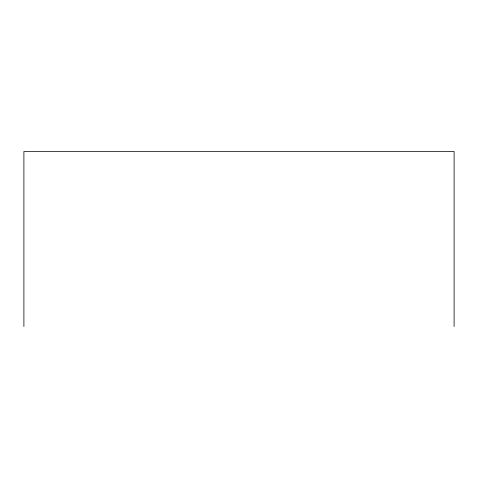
<?xml version="1.0" encoding="UTF-8"?>
<svg xmlns="http://www.w3.org/2000/svg" width="478" height="478" viewBox="0 0 478 478"><rect width="100%" height="100%" fill="white"/><g stroke="black" fill="none" stroke-linecap="round" stroke-linejoin="round"><path stroke-width="0.72" d="M454.1 326.516L454.1 151.484L23.9 151.484L23.9 326.516"/></g></svg>
